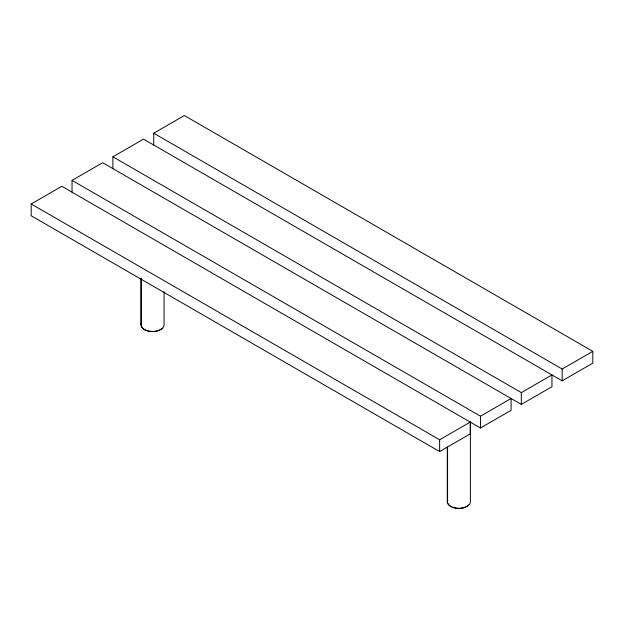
<?xml version="1.0" encoding="UTF-8"?>
<svg xmlns="http://www.w3.org/2000/svg" width="624" height="624" viewBox="0 0 624 624"><rect width="100%" height="100%" fill="white"/><g stroke="black" fill="none" stroke-linecap="round" stroke-linejoin="round"><path stroke-width="0.94" d="M31.2 203.97L439.639 439.772L470.27 422.089L470.27 433.883L439.639 451.565L31.2 215.756L31.2 203.97L61.831 186.28L480.48 427.986L511.111 410.296L511.111 398.51L480.48 416.192L72.041 180.383L72.041 192.176M72.041 180.383L102.679 162.7L521.321 404.407L551.959 386.716L551.959 374.93L521.321 392.613L112.889 156.803L112.889 168.597M112.889 156.803L143.52 139.121L562.169 380.819L592.8 363.137L592.8 351.343L184.361 115.541L153.73 133.224L153.73 145.018M153.73 133.224L562.169 369.034L592.8 351.343M562.169 369.034L562.169 380.819M521.321 392.613L521.321 404.407M480.48 416.192L480.48 427.986M470.387 421.886L470.387 501.79A11.552 6.669 0 0 1 457.33 508.404A11.552 6.669 0 0 1 447.681 500.066M447.572 447.221L447.572 501.79M447.283 447.221L447.283 501.79M439.639 439.772L439.639 451.565M164.065 291.806L164.065 324.932A11.552 6.669 0 0 1 151 331.547A11.552 6.669 0 0 1 141.352 323.209M141.25 278.164L141.25 324.932M140.954 278.164L140.954 324.932M468.593 505.042A11.263 6.505 0 0 1 457.369 508.24A11.263 6.505 0 0 1 447.962 503.474M162.263 328.185A11.263 6.505 0 0 1 158.964 330.26M158.137 330.564A11.263 6.505 0 0 1 146.882 330.564M146.055 330.26A11.263 6.505 0 0 1 141.632 326.617"/></g></svg>
